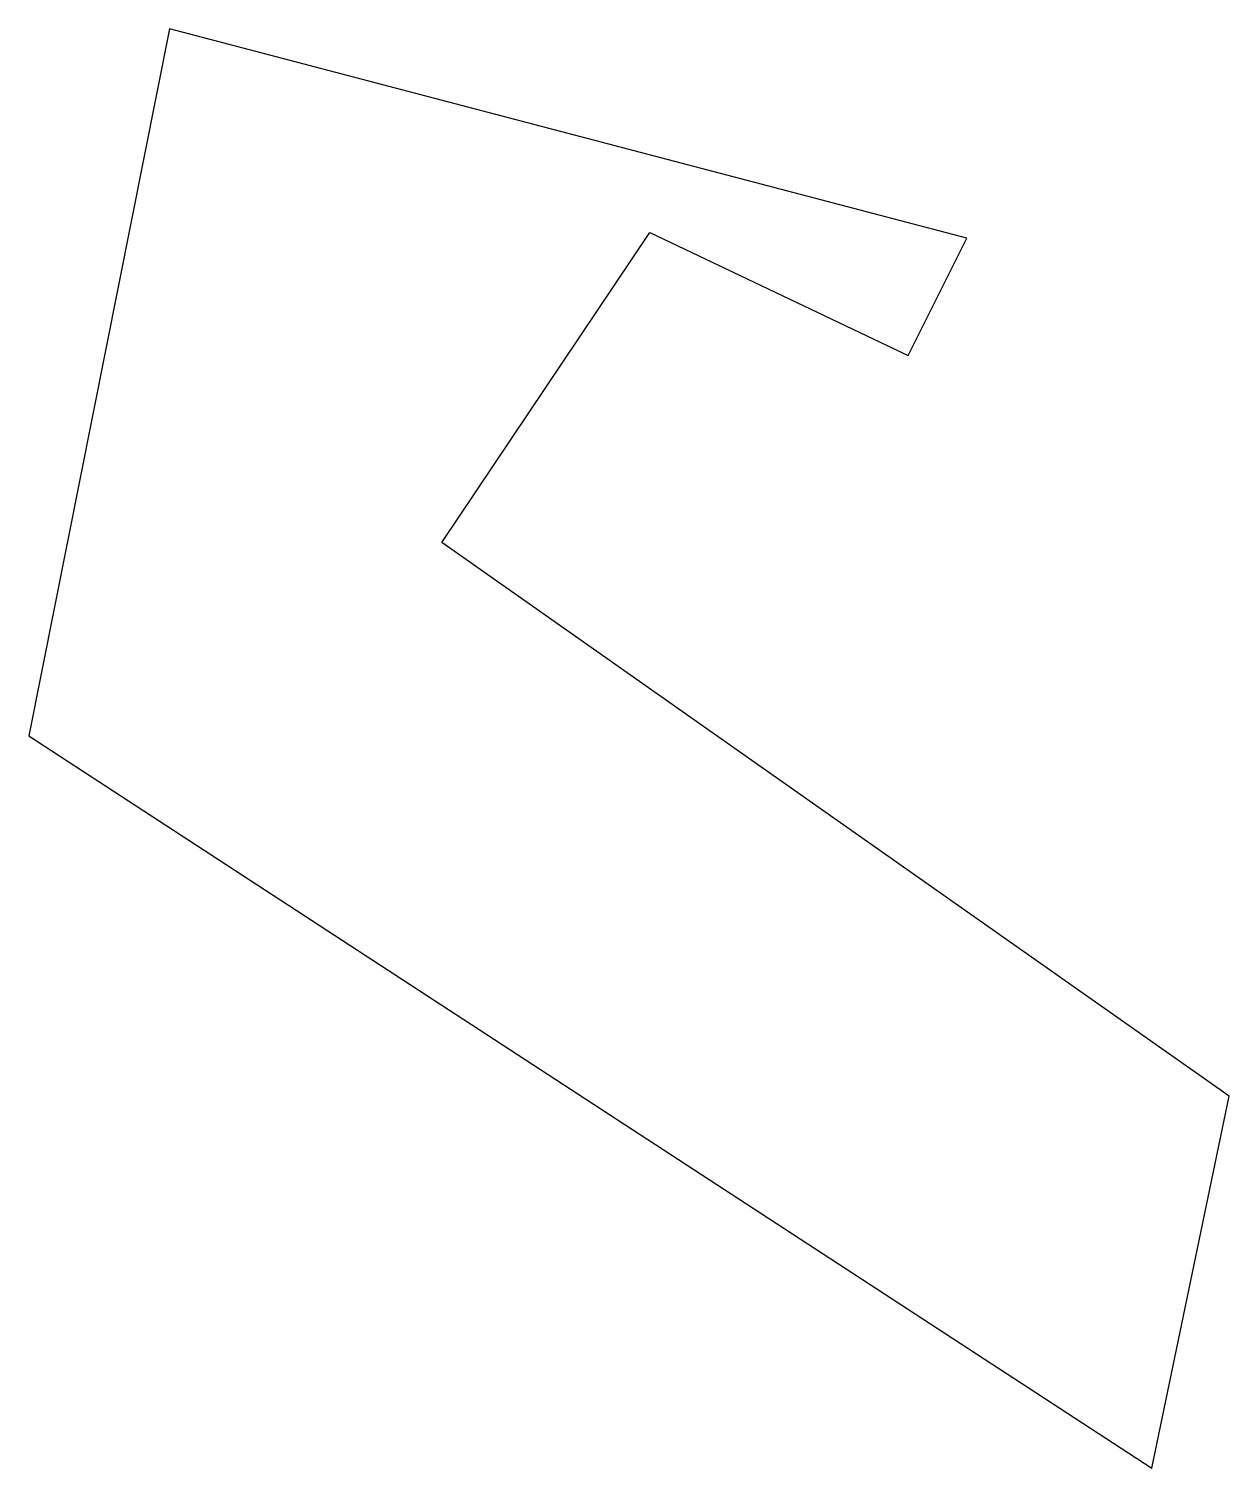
# Model space of a CAD drawing. Header units: millimetres. Extents: x 558587 to 558767, y 106851 to 107066.
import ezdxf

# ---------------------------------------------------------------- set-up
doc = ezdxf.new("R2010")
doc.units = ezdxf.units.MM
doc.layers.get('0').update_dxf_attribs({"linetype": 'CONTINUOUS', "lineweight": 25})

msp = doc.modelspace()

# ---------------------------------------------------------------- linework, layer by layer
msp.add_lwpolyline([(558608.409, 107065.836), (558587.388, 106960.275), (558755.099, 106850.919), (558766.633, 106906.469), (558649.084, 106989.112), (558680.122, 107035.404), (558718.673, 107017.039), (558727.476, 107034.57), (558608.409, 107065.836)])

doc.saveas('drawing.dxf')
